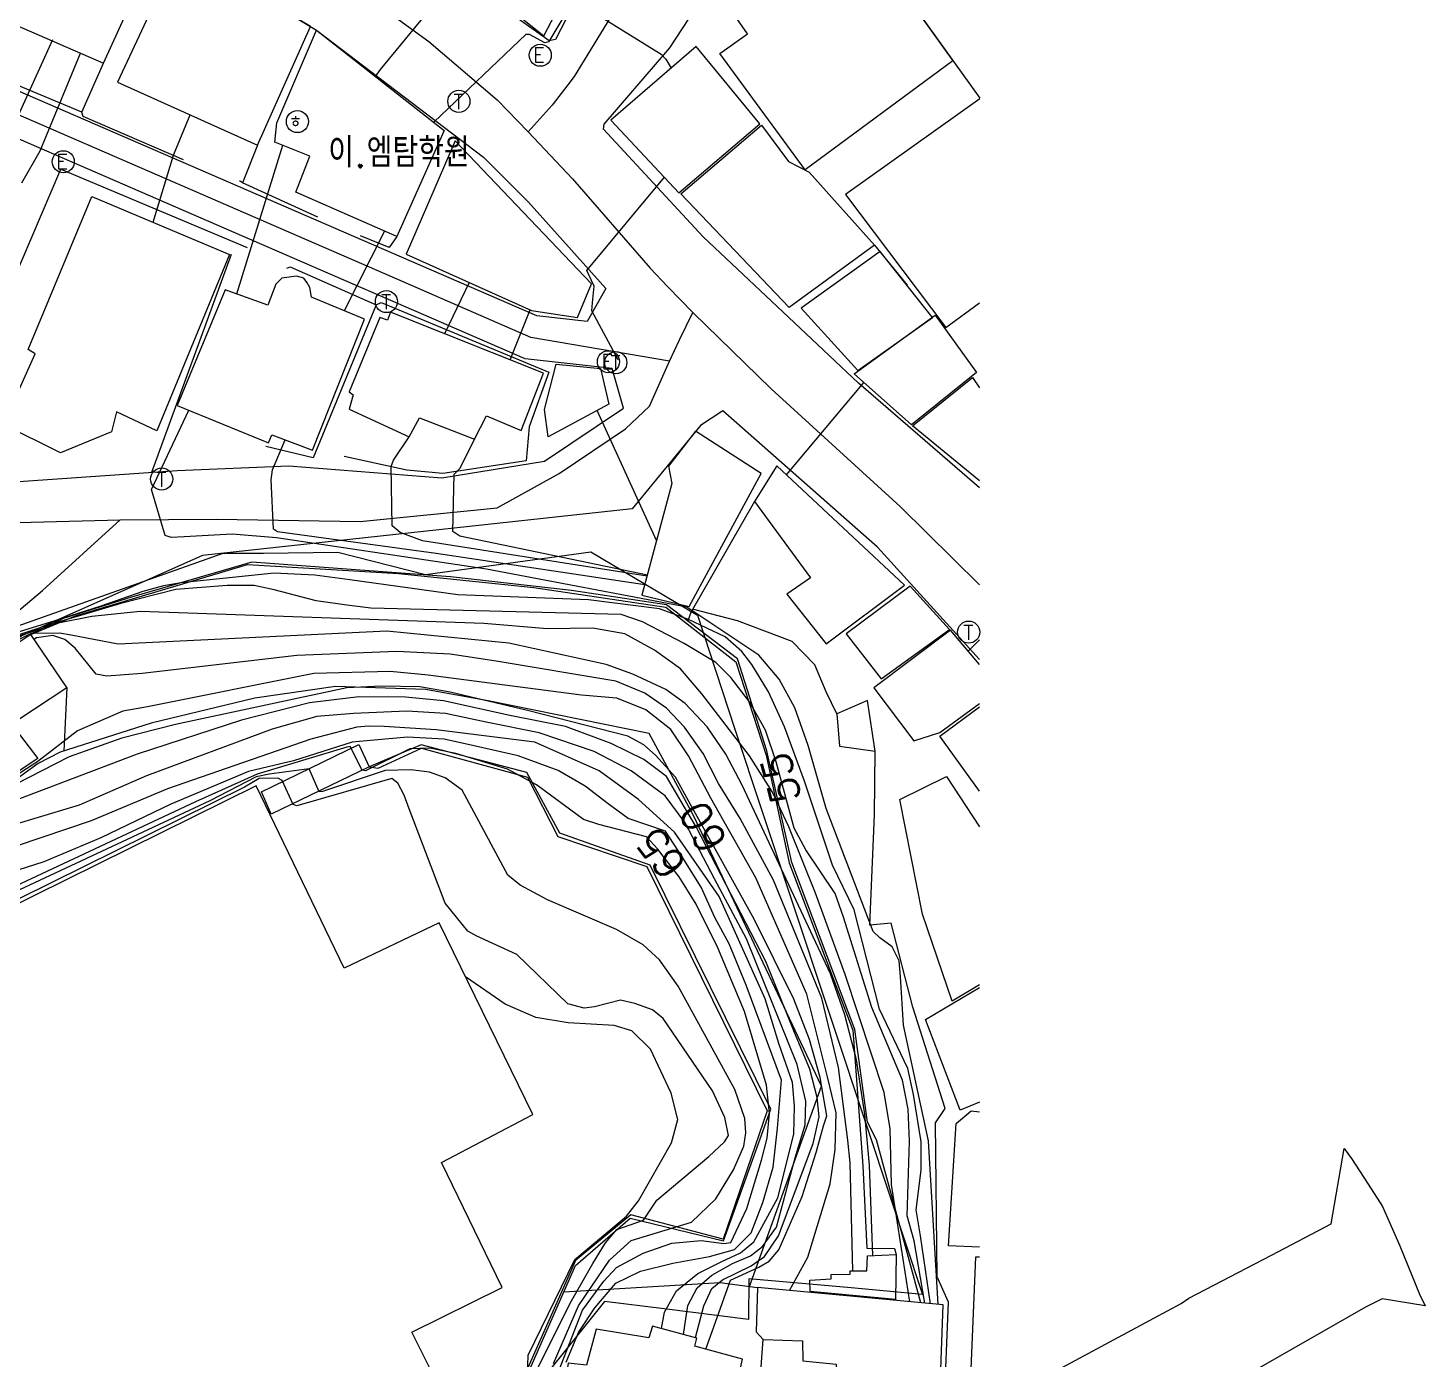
# Model space of a CAD drawing. Header units: feet. Extents: x 197796 to 199821, y 552499 to 555392.
# Drawn here: x 199493.8 to 199588.6, y 554318.5 to 554408.9 of the extents above; entities that cross this region are included whole.
import ezdxf
from ezdxf.enums import TextEntityAlignment as Align

# ---------------------------------------------------------------- set-up
doc = ezdxf.new("R2010")
doc.units = ezdxf.units.FT
doc.header["$MEASUREMENT"] = 0
doc.linetypes.add('ANYANG1', pattern=[11.5, 6, -1, 1, -1.5, 1, -1])
for name, color, linetype in [('AAA001', 7, 'CONTINUOUS'), ('AAA008', 7, 'CONTINUOUS'), ('AAB117', 7, 'CONTINUOUS'), ('AAC001', 7, 'CONTINUOUS'), ('AAC006', 7, 'ANYANG1'), ('AD002', 7, 'CONTINUOUS'), ('AD0022', 1, 'CONTINUOUS'), ('AE150', 7, 'CONTINUOUS'), ('AZ0202', 7, 'CONTINUOUS'), ('AZ0203', 7, 'CONTINUOUS'), ('AZ080', 1, 'CONTINUOUS'), ('AZ0801', 7, 'CONTINUOUS'), ('CA0011', 7, 'CONTINUOUS'), ('CAA001', 7, 'CONTINUOUS'), ('CAA002', 30, 'CONTINUOUS'), ('wipco_지적', 20, 'CONTINUOUS'), ('ZC002', 7, 'CONTINUOUS')]:
    doc.layers.add(name, color=color, linetype=linetype)
doc.styles.add('GHS', font='ROMANS', dxfattribs={"bigfont": 'NGSW.shx'})
doc.styles.add('NGSW', font='ROMANS.shx', dxfattribs={"bigfont": 'NGSW.shx'})

# ---------------------------------------------------------------- blocks, each defined once
blk = doc.blocks.new('AZ0202')
at = {"layer": 'AZ0202'}
blk.add_circle((0, 0), 0.75, dxfattribs=at)
at = {"layer": 'AZ0202', "style": 'GHS'}
blk.add_text('E', height=1, dxfattribs=at).set_placement((-0.496, -0.477))
blk = doc.blocks.new('AZ0203')
at = {"layer": 'AZ0203'}
blk.add_circle((0, 0), 0.75, dxfattribs=at)
at = {"layer": 'AZ0203', "style": 'GHS'}
blk.add_text('T', height=1, dxfattribs=at).set_placement((-0.362, -0.524))
blk = doc.blocks.new('AAB117')
at = {"layer": 'AAB117'}
blk.add_circle((0, 0), 0.75, dxfattribs=at)
at = {"layer": 'AAB117', "style": 'GHS'}
blk.add_text('ㅎ', height=1, dxfattribs=at).set_placement((-0.567, -0.527))

msp = doc.modelspace()

# ---------------------------------------------------------------- linework, layer by layer
at = {"layer": 'AAA001', "color": 255}
for points in [[(199502.87, 554415.07), (199491.62, 554420.44), (199487.59, 554411.44), (199498.95, 554406.48), (199502.87, 554415.07)], [(199532.96, 554416.27), (199525.55, 554420.23), (199522.09, 554413.74), (199528.82, 554408.34), (199532.96, 554416.27)], [(199548.47, 554417.95), (199556.58, 554406.64), (199546.56, 554399.24), (199540.76, 554407.14), (199542.65, 554408.47), (199541.08, 554410.72), (199544.4, 554413.06), (199543.57, 554414.51), (199548.47, 554417.95)], [(199512.99, 554408.97), (199504.12, 554414.27), (199499.89, 554405.19), (199509.4, 554400.92), (199512.99, 554408.97)], [(199533.38, 554402.61), (199537.99, 554397.69), (199543.47, 554402.36), (199539.17, 554407.62), (199533.38, 554402.61)], [(199558.4, 554404.06), (199549.29, 554397.57), (199556.1, 554388.54), (199558.39, 554390.21)], [(199545.48, 554389.89), (199538.11, 554397.61), (199543.59, 554402.28), (199545.42, 554399.81), (199546.83, 554399.08), (199551.27, 554394.14), (199545.48, 554389.89)], [(199519.49, 554393.51), (199527.98, 554389.7), (199531.1, 554389.23), (199532.07, 554391.51), (199522.81, 554401.21), (199519.49, 554393.51)], [(199498.16, 554397.43), (199507.51, 554393.49), (199502.58, 554381.52), (199499.84, 554382.82), (199499.49, 554381.46), (199496.04, 554380.03), (199492.16, 554381.96), (199494.31, 554386.75), (199493.84, 554387.06), (199498.16, 554397.43)], [(199551.64, 554393.71), (199546.28, 554389.85), (199550.13, 554385.62), (199555.2, 554389.23), (199551.64, 554393.71)], [(199513.13, 554380.22), (199516.67, 554389.1), (199513.07, 554390.6), (199512.95, 554391.25), (199512.78, 554391.58), (199512.54, 554391.88), (199512.04, 554392.03), (199511.06, 554391.9), (199510.64, 554391.49), (199510.11, 554390.05), (199507.21, 554391.1), (199503.96, 554383.26), (199510.15, 554380.72), (199510.38, 554381.25), (199513.13, 554380.22)], [(199528.81, 554385.44), (199518.43, 554389.58), (199518.21, 554389.05), (199517.7, 554389.22), (199515.61, 554384.17), (199515.9, 554383.98), (199515.61, 554382.99), (199519.68, 554381.13), (199520.4, 554382.42), (199524.12, 554380.97), (199524.93, 554382.54), (199527.29, 554381.56), (199528.81, 554385.44)], [(199549.89, 554385.41), (199555.38, 554389.37), (199558.17, 554385.48), (199553.77, 554381.93), (199549.89, 554385.41)], [(199532.68, 554385.75), (199533.23, 554383.33), (199529.13, 554381.13), (199528.87, 554382.97), (199529.67, 554386.05), (199532.68, 554385.75)], [(199558.39, 554378.14), (199553.84, 554381.87), (199557.9, 554385.15), (199558.39, 554384.45)], [(199539.12, 554381.5), (199537.28, 554379.14), (199537.52, 554377.95), (199535.48, 554370.37), (199538.68, 554369.6), (199543.56, 554378.63), (199539.12, 554381.5)], [(199547.97, 554367.08), (199553.3, 554371.05), (199544.63, 554379.16), (199543.11, 554376.74), (199546.91, 554371.55), (199545.31, 554370.45), (199547.97, 554367.08)], [(199553.67, 554371), (199549.33, 554367.75), (199551.72, 554364.71), (199556.35, 554368.06), (199553.67, 554371)], [(199558.39, 554365.67), (199556.42, 554368), (199551.22, 554364.09), (199553.94, 554360.49), (199555.7, 554361.07), (199558.39, 554363.04)], [(199551.31, 554359.79), (199550.78, 554363.24), (199548.71, 554362.33), (199548.89, 554360.13), (199551.31, 554359.79)], [(199558.39, 554343.95), (199556.53, 554342.82), (199554.51, 554348.74), (199552.98, 554356.52), (199556.15, 554358.07), (199558.39, 554354.65)], [(199558.39, 554335.98), (199557.08, 554335.44), (199554.72, 554341.59), (199558.39, 554343.76)], [(199558.39, 554326.14), (199556.29, 554326.23), (199556.81, 554334.52), (199557.81, 554335.39), (199558.39, 554335.32)], [(199552.69, 554322.58), (199546.89, 554323.14), (199546.88, 554323.89), (199548.33, 554324), (199548.33, 554324.29), (199549.6, 554324.31), (199549.61, 554324.54), (199550.75, 554324.54), (199550.79, 554325.56), (199552.72, 554325.63), (199552.69, 554322.58)], [(199558.39, 554325.45), (199558.11, 554325.46), (199557.7, 554315.7), (199558.13, 554315.65), (199558.2, 554315.34), (199558.39, 554315.25)], [(199555.93, 554322.22), (199543.33, 554323.39), (199543.23, 554320.39), (199543.7, 554319.87), (199546.38, 554319.79), (199546.4, 554318.43), (199548.66, 554318.2), (199548.68, 554317.3), (199550.74, 554317.16), (199551.07, 554316.92), (199551.17, 554316.33), (199551.35, 554316.15), (199551.83, 554316.15), (199554.89, 554315.92), (199555.19, 554316), (199555.72, 554316.61), (199555.93, 554322.22)], [(199542.3, 554318.54), (199539.08, 554319.42), (199539.21, 554319.97), (199536.19, 554320.77), (199535.95, 554319.98), (199532.37, 554320.57), (199531.72, 554318.13), (199530.48, 554318.27), (199529.32, 554310.9), (199530.15, 554309.58), (199532.63, 554308.13), (199539.71, 554306.78), (199542.3, 554318.54)]]:
    msp.add_lwpolyline(points, dxfattribs=at)
at = {"layer": 'AAA008', "color": 255}
for points in [[(199518.86, 554394.71), (199511.99, 554397.73), (199512.96, 554400.18), (199510.57, 554401.12), (199510.7, 554402.44), (199513.4, 554408.72), (199522.07, 554401.92), (199518.86, 554394.71)], [(199496.46, 554364.12), (199494.01, 554367.71), (199490.6, 554365.44), (199493.13, 554361.93), (199496.46, 554364.12)], [(199558.39, 554357.07), (199555.7, 554360.82), (199558.39, 554362.8)], [(199521.72, 554348.15), (199515.27, 554345.07), (199509.31, 554357.44), (199451.33, 554328.77), (199466.36, 554297.83)], [(199521.77, 554316.57), (199519.86, 554320.36), (199526.01, 554323.39), (199521.89, 554331.89), (199528.08, 554335.14), (199521.72, 554348.15)]]:
    msp.add_lwpolyline(points, dxfattribs=at)
at = {"layer": 'AAC001', "color": 255}
for points in [[(199504.37, 554399.93), (199497.58, 554402.87), (199497.49, 554403.15), (199498.95, 554406.48)], [(199509.4, 554400.92), (199508.38, 554398.35), (199508.17, 554398.5)], [(199487.46, 554377.88), (199483.45, 554378.36), (199483.21, 554378.69), (199483.16, 554379.32), (199483.6, 554379.96), (199489.47, 554383.9), (199496.06, 554399.28), (199508.69, 554393.98)], [(199513.5, 554396.02), (199508.38, 554398.35)], [(199518.86, 554394.71), (199518.33, 554393.97), (199516.39, 554394.76)], [(199551.27, 554394.14), (199553.48, 554391.42)], [(199507.62, 554393.5), (199502.21, 554378.71)], [(199511.4, 554392.56), (199511.61, 554392.66), (199517.45, 554390.08), (199513.17, 554379.69), (199509.96, 554380.47)], [(199517.45, 554390.08), (199517.78, 554390.24), (199529.16, 554385.52), (199527.84, 554381.81), (199527.62, 554379.49), (199521.98, 554378.63), (199519.53, 554378.87), (199515.29, 554379.78)], [(199543.11, 554376.74), (199538.79, 554369.21), (199538.59, 554368.63)], [(199494.01, 554367.71), (199497.05, 554368.98), (199508.72, 554372.46), (199518.97, 554371.86), (199528.15, 554370.91), (199537.1, 554369.57), (199541.86, 554365.86), (199543.92, 554359.52), (199545.48, 554352.22), (199549.78, 554340.86), (199550.48, 554331.65), (199550.73, 554326.08), (199552.61, 554326.04), (199552.72, 554325.63)], [(199516.97, 554358.73), (199517.59, 554358.65), (199520.53, 554359.99), (199527.71, 554358.02), (199529.77, 554354), (199535.81, 554351.96), (199543.98, 554335.39), (199540.99, 554326.69), (199534.72, 554328.34), (199530.97, 554325.24), (199527.74, 554317.95), (199528.02, 554312.36), (199512.59, 554304.82), (199511.02, 554303.36), (199510.02, 554301.29), (199509.73, 554299.11), (199509.98, 554297.19), (199515.65, 554286.22)], [(199543.83, 554304.89), (199543.87, 554305.6), (199544.13, 554310.79), (199545.14, 554316.45), (199555.67, 554315.06), (199555.98, 554315.16), (199556.27, 554322.41), (199555.51, 554324.13), (199555.4, 554334.58), (199556.05, 554335.55), (199553.85, 554342.42), (199552.38, 554348.13), (199550.94, 554347.98), (199551.27, 554355.47), (199551.31, 554359.79)], [(199530.19, 554323.11), (199540.77, 554323.74), (199543.33, 554323.39)]]:
    msp.add_lwpolyline(points, dxfattribs=at)
at = {"layer": 'AAC006', "color": 255}
msp.add_lwpolyline([(199497.49, 554403.15), (199488.61, 554406.86)], dxfattribs=at)
at = {"layer": 'AD002', "color": 255}
for points in [[(199470.36, 554438.35), (199475.04, 554434.37), (199479.13, 554431.55), (199482.55, 554429.35), (199488.16, 554426.48), (199501.53, 554420.11), (199507.35, 554416.96), (199513.52, 554413.42), (199521.03, 554407.96), (199525.67, 554403.99), (199527.76, 554401.81), (199530.77, 554398.64), (199536.03, 554392.56), (199537.24, 554391.31), (199538.93, 554389.56)], [(199517.52, 554392.4), (199485.29, 554406.38), (199473.86, 554413.18), (199462.11, 554421.13), (199444.47, 554432.2), (199438.82, 554436.4)], [(199420.38, 554430.02), (199420.27, 554425.76), (199422.42, 554420.48), (199427.77, 554416.96), (199434.89, 554412), (199440.76, 554407.6), (199447.17, 554402.58), (199456.76, 554395.96), (199458.55, 554394.69), (199463.65, 554388.74), (199467.83, 554381.09), (199471.69, 554378.39), (199476.56, 554376.15), (199483.67, 554375.07), (199500.08, 554375.49)], [(199537.36, 554415.62), (199533.36, 554409.59), (199530.88, 554405.58), (199530.46, 554405.02), (199529.39, 554403.62), (199527.76, 554401.81)], [(199537.36, 554386.25), (199527.95, 554387.87), (199517.52, 554392.4)], [(199500.08, 554375.49), (199506.63, 554375.53), (199516.37, 554375.38), (199525.66, 554376.3), (199529.87, 554378.64), (199534.37, 554381.67), (199535.99, 554383.2), (199537.36, 554386.25), (199538.04, 554387.7), (199538.93, 554389.56)], [(199538.93, 554389.56), (199544.25, 554384.38), (199553.03, 554376.38), (199558.39, 554371.09)], [(199453.11, 554338.41), (199454.02, 554338.57), (199455.66, 554339.15), (199458.23, 554340.44), (199462.2, 554342.66), (199470.45, 554347.51), (199472.67, 554348.79), (199473.31, 554349.38), (199473.96, 554350.31), (199474.43, 554351.54), (199475.68, 554354.71), (199476.47, 554356.29), (199478.11, 554358.43), (199480.22, 554359.99), (199483.67, 554362.28), (199488.58, 554365.46), (199494.81, 554370.69), (199500.08, 554375.49)]]:
    msp.add_lwpolyline(points, dxfattribs=at)
at = {"layer": 'AD0022', "color": 255}
msp.add_lwpolyline([(199447.93, 554458.98), (199462.57, 554441.68), (199467.65, 554435.86), (199468.02, 554434.71), (199475.14, 554429.25), (199478.07, 554426.41), (199491.48, 554420.67), (199502.87, 554415.07), (199513.4, 554408.72), (199524.74, 554400.11), (199527.79, 554397.04), (199533.03, 554391.2), (199531.77, 554388.96), (199528.34, 554389.34), (199485.98, 554407.7), (199474.67, 554414.45), (199462.93, 554422.39), (199445.31, 554433.45), (199434.27, 554441.36), (199434.14, 554443.11), (199445.74, 554459.77)], close=True, dxfattribs=at)
for points in [[(199558.39, 554377.66), (199550.17, 554384.77), (199546.21, 554388.5), (199539.64, 554394.7), (199532.88, 554401.99), (199532.93, 554402.33), (199537.37, 554407.52), (199540.43, 554412.21), (199542, 554414.63), (199546.1, 554420.91), (199546.41, 554420.82), (199558.4, 554404.11)], [(199533.64, 554415.91), (199529.62, 554408.08), (199529.19, 554407.99), (199518.89, 554415.32)], [(199440.23, 554412.23), (199449.67, 554405.33), (199458.65, 554399.04), (199461.34, 554396.51), (199465.27, 554392.81), (199471.14, 554383.86), (199477.38, 554379.86), (199484.02, 554377.88), (199485.42, 554377.71), (199487.64, 554377.71), (199503.95, 554378.83), (199511.52, 554379.15), (199521.9, 554378.34), (199528.88, 554379.48), (199534.23, 554383.06), (199533.46, 554385.75), (199527.56, 554386.41), (199484.61, 554405.06), (199473.06, 554411.92)], [(199558.39, 554366.01), (199551.47, 554373.63), (199540.96, 554382.88), (199539.45, 554381.9), (199534.83, 554376.24), (199505.66, 554373.08), (199493.42, 554367.61), (199490.4, 554365.47), (199490.74, 554364.62), (199493.02, 554361.21), (199494.49, 554359.29), (199489.29, 554355.86), (199486.77, 554359.58), (199480.07, 554352.98), (199478.88, 554349.92), (199477.03, 554347.23), (199476.04, 554345.9), (199474.91, 554345.04), (199473.68, 554344.36), (199469.5, 554342.21), (199465.1, 554339.67), (199459.88, 554336.49), (199451.7, 554330.82)]]:
    msp.add_lwpolyline(points, dxfattribs=at)
at = {"layer": 'AE150', "color": 255}
msp.add_lwpolyline([(199509.68, 554357.03), (199516.27, 554360.24), (199516.97, 554358.73), (199510.33, 554355.53)], close=True, dxfattribs=at)
at = {"layer": 'AZ080', "color": 255}
for points in [[(199554.4, 554322.36), (199551.39, 554333.41), (199550.78, 554334.61), (199549.93, 554340.9), (199545.65, 554352.24), (199543.96, 554359.82), (199541.97, 554366.05), (199537.14, 554369.73), (199530.71, 554370.7), (199522.49, 554371.62), (199509.02, 554372.61), (199500.84, 554370.25), (199496.21, 554368.8), (199493.99, 554367.73)], [(199515.8, 554286.3), (199510.07, 554297.25), (199509.92, 554298.71), (199509.97, 554300.04), (199510.24, 554301.49), (199511.09, 554303.08), (199511.73, 554304.03), (199528.21, 554312.2), (199527.8, 554317.7), (199530.98, 554324.9), (199534.69, 554328.11)]]:
    msp.add_lwpolyline(points, dxfattribs=at)
at = {"layer": 'AZ0801', "color": 255}
for points in [[(199548.71, 554362.33), (199547.97, 554363.81), (199547.22, 554365.66), (199545.68, 554367.23), (199541.96, 554368.64), (199538.92, 554369.44)], [(199542.78, 554323.46), (199547.66, 554337.06), (199538.99, 554355.44), (199535.97, 554361), (199525.06, 554363.22), (199520.79, 554363.98), (199514.69, 554364.19), (199509.21, 554363.4), (199502.18, 554361.7), (199496, 554359.72), (199494.52, 554358.96), (199487.61, 554353.98), (199484.74, 554357.39), (199486.85, 554359.46)], [(199496.46, 554364.12), (199496.25, 554359.8)], [(199534.69, 554328.11), (199541.01, 554326.57), (199544.22, 554335.5), (199536.03, 554352.05), (199529.92, 554354.23), (199527.68, 554358.34), (199520.51, 554360.23), (199516.97, 554358.73)]]:
    msp.add_lwpolyline(points, dxfattribs=at)
at = {"layer": 'CAA001', "color": 255}
for points, elevation in [([(199521.37, 554402.47), (199527.63, 554408.44), (199527.84, 554408.44), (199528.88, 554407.89), (199529.18, 554407.95), (199530.74, 554410.54), (199531.02, 554410.67), (199536.79, 554407.09), (199537.1, 554406.74), (199537.46, 554406.14)], 50), ([(199474.67, 554371.77), (199477.8, 554379.79), (199477.83, 554379.94), (199477.81, 554380), (199472.35, 554383.8), (199471.72, 554384.39), (199467.1, 554394.53), (199467, 554395.38), (199467.17, 554395.9), (199467.79, 554396.42), (199469.37, 554396.69), (199471.68, 554396.81), (199473.67, 554396.58), (199474.22, 554396.32), (199480.58, 554391.25), (199482.6, 554390.06), (199483.93, 554389.93), (199485.43, 554390.36), (199486.88, 554391.23), (199488.12, 554392.41), (199489.49, 554394.6), (199491.07, 554398.35), (199495.52, 554408.09)], 55), ([(199493.41, 554398.36), (199494.65, 554400.53), (199497.39, 554407.16)], 55), ([(199526.55, 554386.34), (199527.9, 554389.74)], 50), ([(199535.85, 554371.73), (199523.12, 554374.39), (199522.66, 554374.71), (199522.74, 554378.6), (199523.16, 554379), (199524.12, 554380.97)], 50), ([(199554.67, 554322.34), (199553.95, 554326.56), (199553.48, 554328.26), (199553.64, 554333.32), (199553.54, 554335.51), (199553.17, 554337.48), (199551.08, 554342.41), (199549.15, 554348.54), (199548.59, 554350.14), (199546.6, 554353.09), (199545.81, 554354.57), (199544.6, 554359.06), (199543.87, 554361.23), (199542.78, 554363.15), (199541.52, 554364.8), (199540.49, 554365.82), (199538.35, 554367.11), (199535.53, 554368.57), (199534.07, 554369.06), (199517.08, 554369.5), (199515.45, 554369.7), (199513.39, 554369.99), (199510.53, 554370.74), (199509.17, 554371.03), (199507.34, 554371.03), (199503.87, 554370.76), (199500.13, 554369.81), (199497.17, 554368.93), (199495.3, 554368.4), (199493.2, 554367.68)], 55), ([(199539.82, 554319.22), (199541.5, 554323.89), (199543.41, 554324.79), (199544.11, 554325.19), (199544.78, 554325.95), (199546.35, 554329.58), (199547.3, 554332.57), (199547.81, 554334.36), (199548.03, 554335.04), (199547.57, 554337.65), (199546.84, 554340.22), (199545.78, 554342.97), (199543.09, 554348.4), (199538.77, 554356.18), (199537.75, 554358.02), (199536.41, 554359.52), (199535.61, 554360.22), (199534.52, 554360.82), (199527.72, 554362.56), (199522.48, 554363.79), (199520.41, 554364.15), (199517.81, 554364.21), (199515.47, 554364.09), (199503.83, 554361.61), (199500.2, 554360.68), (199496.62, 554359.4), (199489.27, 554355.65)], 60), ([(199529.33, 554316.42), (199531.45, 554321.87), (199532.89, 554323.82), (199533.76, 554324.76), (199535.56, 554325.73), (199537.51, 554326.42), (199539.5, 554326.58), (199541.04, 554326.38), (199541.52, 554326.45), (199542.59, 554328.77), (199543.6, 554332.05), (199543.97, 554333.54), (199544.14, 554335.2), (199543.93, 554337.12), (199542.43, 554342.13), (199540.63, 554346.46), (199539.16, 554349.42), (199538.01, 554351.26), (199536.54, 554353.16), (199535.8, 554353.98), (199532.56, 554354.81), (199531.52, 554355.16), (199528.33, 554357.52), (199526.36, 554358.58), (199522.85, 554359.63), (199521.09, 554359.99), (199519.74, 554359.96), (199516.72, 554358.45), (199516.51, 554358.51), (199515.69, 554360.11), (199515.47, 554360.07), (199509.38, 554358.24), (199505.2, 554356.36), (199492.25, 554350.29)], 65)]:
    msp.add_lwpolyline(points, dxfattribs=dict(at, elevation=elevation))
at = {"layer": 'CAA002', "color": 255}
for points, elevation in [([(199517.4, 554405.58), (199517.74, 554406.06), (199522.83, 554412.25), (199523.04, 554412.38), (199524.03, 554412.18)], 51), ([(199502.31, 554395.68), (199503.71, 554400.23), (199504.82, 554402.98)], 54), ([(199507.99, 554390.82), (199511.11, 554400.91)], 53), ([(199533.86, 554386.35), (199532.09, 554389.68), (199532.12, 554390.22), (199532.25, 554391.34), (199532.03, 554391.77), (199531.74, 554392.41), (199537.01, 554398.74)], 49), ([(199518.01, 554395.08), (199515.27, 554389.68)], 52), ([(199523.77, 554391.59), (199522.08, 554388.12)], 51), ([(199545.28, 554378.55), (199550.55, 554384.83)], 48), ([(199555.58, 554322.25), (199554.92, 554333.36), (199553.23, 554341.21), (199553.03, 554344.51), (199552.93, 554345.57), (199552.46, 554346.52), (199551.62, 554347.13), (199551.17, 554347.55), (199547.99, 554355.9), (199546.76, 554360.17), (199545.86, 554362.74), (199544.79, 554364.67), (199543.41, 554366.3), (199538.53, 554369.56), (199524.93, 554372.15), (199510.68, 554374.28), (199507.67, 554374.51), (199504.42, 554374.34), (199503.55, 554374.29), (199503.14, 554374.44), (199502.21, 554377.56), (199504.74, 554382.94)], 53), ([(199536.48, 554374.09), (199532.45, 554382.91)], 49), ([(199535.67, 554371.07), (199521.51, 554373.2), (199510.75, 554374.68), (199510.49, 554374.86), (199510.32, 554378.21), (199510.41, 554378.89), (199511.27, 554380.92)], 52), ([(199535.83, 554371.67), (199520.59, 554374.06), (199519.09, 554374.64), (199518.54, 554375.08), (199518.47, 554379.1), (199518.63, 554379.54), (199519.68, 554381.13)], 51), ([(199555.05, 554322.3), (199554.39, 554326.9), (199554.08, 554328.66), (199554.42, 554331.37), (199554.42, 554333.29), (199553.9, 554336.5), (199553.52, 554338.26), (199551.61, 554342.29), (199549.87, 554349.02), (199548.42, 554352.07), (199546.52, 554357.76), (199545.15, 554361.44), (199544.06, 554363.81), (199542.93, 554365.67), (199542.26, 554366.55), (199541.13, 554367.55), (199538.64, 554368.74), (199536.67, 554369.45), (199531.86, 554370.07), (199522.98, 554370.4), (199515.66, 554371.41), (199513.29, 554371.74), (199510.52, 554371.88), (199504.22, 554371.22), (199503.02, 554371.01), (199501.62, 554370.62), (199498.77, 554369.63), (199495.66, 554368.63), (199493.23, 554367.9)], 54), ([(199553.66, 554322.43), (199552.41, 554330.38), (199552.33, 554334.16), (199551.91, 554336.63), (199549.27, 554344.64), (199547.26, 554350.16), (199545.45, 554354.65), (199544.35, 554357.02), (199542.77, 554359.48), (199539.54, 554363.69), (199538.09, 554365.37), (199536.33, 554366.65), (199534.33, 554367.76), (199532.15, 554368.15), (199529.07, 554368.09), (199524.76, 554368.45), (199501.43, 554369.28), (199498.17, 554368.94), (199495.87, 554368.49), (199492.8, 554367.47)], 56), ([(199551.14, 554325.57), (199550.92, 554331.7), (199550.61, 554335.17), (199550.05, 554338.86), (199549.25, 554341.91), (199548.28, 554344.69), (199542.28, 554357.48), (199541.18, 554359.6), (199539.9, 554361.44), (199538.42, 554363.02), (199537.1, 554363.97), (199534.87, 554365.02), (199533.06, 554365.67), (199526.45, 554367.13), (199518.17, 554367.93), (199499.94, 554367.06), (199496.76, 554367.67), (199495.97, 554367.81), (199494.04, 554367.78), (199493.18, 554367.36)], 57), ([(199549.78, 554324.54), (199549.61, 554331.86), (199549.44, 554333.39), (199548.82, 554338.32), (199547.68, 554343.04), (199544.41, 554351.04), (199542.14, 554355.23), (199540.67, 554357.59), (199539.63, 554359.64), (199538.36, 554361.43), (199537.14, 554362.72), (199535.68, 554363.72), (199533.71, 554364.54), (199525.59, 554365.9), (199522.47, 554366.37), (199518.85, 554366.56), (199512.06, 554366.28), (199501.58, 554365.06), (199499.17, 554364.88), (199498.45, 554365.03), (199497.02, 554366.78), (199496.32, 554367.37), (199495.52, 554367.65), (199494.4, 554367.49), (199494.23, 554367.38)], 58), ([(199557.62, 554366.59), (199558.39, 554367.35)], 47), ([(199545.49, 554323.2), (199546.73, 554325.47), (199548.25, 554330.43), (199548.59, 554332.76), (199548.65, 554335.25), (199548.08, 554337.69), (199546.67, 554343.3), (199543.22, 554351.2), (199540.16, 554356.61), (199538.64, 554359.47), (199537.45, 554361.27), (199535.75, 554362.6), (199533.77, 554363.39), (199531.39, 554363.59), (199520.98, 554364.95), (199518.4, 554365.19), (199513.22, 554365.07), (199501.93, 554362.8), (199500.27, 554362.51), (199497.18, 554361.18), (199494.5, 554359.09), (199489.33, 554355.76)], 59), ([(199539.11, 554320), (199539.69, 554322.15), (199540.23, 554323.34), (199540.95, 554323.93), (199542.89, 554324.86), (199543.8, 554325.5), (199544.75, 554326.9), (199547.1, 554333.17), (199547.5, 554334.99), (199547.37, 554336.3), (199546.87, 554338.21), (199545.83, 554340.71), (199543.89, 554345.53), (199539.16, 554354.65), (199538.37, 554356), (199537.15, 554358.07), (199535.62, 554359.22), (199533.4, 554360.32), (199530.29, 554361.46), (199526.53, 554362.22), (199522.01, 554363.2), (199519.44, 554363.45), (199516.27, 554363.49), (199512.93, 554363.07), (199508.32, 554361.89), (199501.23, 554359.6), (199489.47, 554355.13)], 61), ([(199538.31, 554320.21), (199538.6, 554322.19), (199539.23, 554323.38), (199540.23, 554324.23), (199541.63, 554325.03), (199542.85, 554325.54), (199543.66, 554326.18), (199544.61, 554327.49), (199545.88, 554332.19), (199546.55, 554334.44), (199546.6, 554336.05), (199546.01, 554338.54), (199542.58, 554347.06), (199540.41, 554351.13), (199538.42, 554354.94), (199537.06, 554356.76), (199534.76, 554358.45), (199532.23, 554359.77), (199528.52, 554361.04), (199524.91, 554361.76), (199522.15, 554362.35), (199519.53, 554362.52), (199515.91, 554362.35), (199513.43, 554362.14), (199510.4, 554361.29), (199501.86, 554358.12), (199497.29, 554356.12), (199490.06, 554353.96)], 62), ([(199530.33, 554318.33), (199531.18, 554320.34), (199532.28, 554322.03), (199533.7, 554323.7), (199535.39, 554324.52), (199537.58, 554325.05), (199540.07, 554325.51), (199541.77, 554325.98), (199542.9, 554327.11), (199543.68, 554329.17), (199544.39, 554331.56), (199544.68, 554334.22), (199544.96, 554337.48), (199542.55, 554343.92), (199541.41, 554346.71), (199540.42, 554348.51), (199539.5, 554350.57), (199538.22, 554352.63), (199537.09, 554354.36), (199534.54, 554355.22), (199533.19, 554356.22), (199531.63, 554357.41), (199529.79, 554358.48), (199527.09, 554359.47), (199524.18, 554360.14), (199522.06, 554360.6), (199519.57, 554360.74), (199517.31, 554360.54), (199515.82, 554360.41), (199511.85, 554359.14), (199508.8, 554358.41), (199503.51, 554356.2), (199498.76, 554353.91), (199494.9, 554352.28), (199487.82, 554350.02)], 64), ([(199536.8, 554320.61), (199537.02, 554321.73), (199537.83, 554323.17), (199539.28, 554324.35), (199540.91, 554325.16), (199542.17, 554325.75), (199543.07, 554326.51), (199544.7, 554329.48), (199545.79, 554333.8), (199545.83, 554335.71), (199545.7, 554337.32), (199544.79, 554339.9), (199543.84, 554342.99), (199540.72, 554349.94), (199537.7, 554354.3), (199535.26, 554356.51), (199532.59, 554358.45), (199528.21, 554360.4), (199521.52, 554361.25), (199517.99, 554361.46), (199516.95, 554361.5), (199516.14, 554361.42), (199513.02, 554360.61), (199503.3, 554357.23), (199498.11, 554355.07), (199491.33, 554352.78)], 63), ([(199528.13, 554317.35), (199530.61, 554322.33), (199532.14, 554325.04), (199533.01, 554326.43), (199533.78, 554327.34), (199535.58, 554327.97), (199536.49, 554329.32), (199540.02, 554332.29), (199541.09, 554333.29), (199541.35, 554333.72), (199541.1, 554334.94), (199540.26, 554336.75), (199536.93, 554341.66), (199536.19, 554342.25), (199535.01, 554342.68), (199534.02, 554342.9), (199532.27, 554342.44), (199531.56, 554342.36), (199530.46, 554342.64), (199526.99, 554346), (199524.27, 554347.24), (199523.67, 554347.57), (199522.14, 554349.48), (199519.69, 554355.89), (199519.34, 554356.8), (199518.93, 554357.62), (199518.51, 554357.95), (199512.06, 554356.08), (199511.83, 554356.17), (199511.08, 554357.8), (199510.77, 554357.97), (199509.52, 554357.93), (199508.51, 554357.36), (199486.65, 554346.54)], 67), ([(199529.49, 554318.24), (199531.18, 554322.16), (199533.29, 554325.26), (199534.76, 554326.58), (199538.85, 554327.84), (199540.49, 554329.41), (199541.69, 554331.38), (199542.39, 554332.98), (199542.53, 554333.89), (199542.46, 554334.86), (199541.79, 554336.84), (199537.94, 554343.84), (199536.67, 554345.63), (199535.56, 554346.66), (199533.76, 554347.7), (199529.07, 554349.71), (199527.23, 554350.71), (199526.39, 554351.37), (199523.28, 554357.14), (199522.14, 554357.99), (199521.07, 554358.37), (199519.8, 554358.52), (199518.06, 554358.49), (199513.82, 554357.06), (199513.58, 554357.04), (199512.9, 554358.6), (199510.19, 554358.24), (199509.32, 554358.05), (199506.17, 554356.42), (199487.62, 554347.76)], 66), ([(199527.59, 554313.32), (199527.77, 554318.82), (199530.94, 554325.29), (199534.43, 554328.25), (199535.26, 554329.28), (199537.49, 554333.21), (199537.92, 554334.8), (199537.46, 554336.58), (199536.06, 554339.57), (199534.79, 554340.82), (199533.6, 554341.19), (199530.47, 554341.35), (199528.28, 554341.72), (199526.21, 554342.63), (199523.52, 554344.48)], 68), ([(199543.14, 554312.14), (199543.7, 554319.87)], 59)]:
    msp.add_lwpolyline(points, dxfattribs=dict(at, elevation=elevation))
at = {"layer": 'wipco_지적', "color": 20}
for points in [[(199491.285, 554367.639), (199507.079, 554373.235), (199509.8, 554373.22), (199514.85, 554373.298), (199520.799, 554371.787), (199532.007, 554373.312), (199539.248, 554369.023), (199541.763, 554361.358), (199545.519, 554350.052), (199550.927, 554333.776), (199554.525, 554322.923), (199549.672, 554323.38), (199542.729, 554323.988), (199542.713, 554321.22), (199536.995, 554321.959), (199532.938, 554322.452), (199526.594, 554314.515)], [(199558.314, 554314.912), (199570.222, 554321.314), (199572.06, 554322.311), (199572.596, 554322.679), (199578.197, 554325.606), (199582.25, 554327.732), (199583.131, 554332.833), (199583.627, 554332.154), (199584.764, 554330.402), (199585.727, 554328.886), (199586.901, 554326.222), (199588.245, 554322.945), (199588.613, 554322.162), (199585.71, 554322.627), (199584.627, 554322.096), (199572.076, 554314.911)]]:
    msp.add_lwpolyline(points, dxfattribs=at)

# ---------------------------------------------------------------- block references
at = {"layer": 'AAB117', "color": 255}
msp.add_blockref('AAB117', (199512.11, 554402.52), dxfattribs=at)
at = {"layer": 'AZ0202', "color": 255}
for p in [(199528.58, 554407.02), (199533.21, 554386.22)]:
    msp.add_blockref('AZ0202', p, dxfattribs=at)
at = {"layer": 'AZ0202', "color": 255, "rotation": 359.99}
msp.add_blockref('AZ0202', (199496.22, 554399.79), dxfattribs=at)
at = {"layer": 'AZ0203', "color": 255, "rotation": 359.99}
for p in [(199523.06, 554403.89), (199502.9, 554378.26)]:
    msp.add_blockref('AZ0203', p, dxfattribs=at)
at = {"layer": 'AZ0203', "color": 255}
for p in [(199518.15, 554390.3), (199533.71, 554386.16), (199557.65, 554367.87)]:
    msp.add_blockref('AZ0203', p, dxfattribs=at)

# ---------------------------------------------------------------- texts
at = {"layer": 'CA0011', "style": 'NGSW'}
for s, rotation, p in [('55', 105.08, (199545.41, 554359.88)), ('60', 119.04, (199539.67, 554356.61)), ('65', 127.73, (199536.52, 554354.82))]:
    msp.add_text(s, height=2, rotation=rotation, dxfattribs=at).set_placement(p, align=Align.RIGHT)
at = {"layer": 'ZC002', "style": 'NGSW'}
msp.add_text('이.엠탐학원', height=2, rotation=359.99, dxfattribs=at).set_placement((199514.2, 554399.42))

doc.saveas('drawing.dxf')
